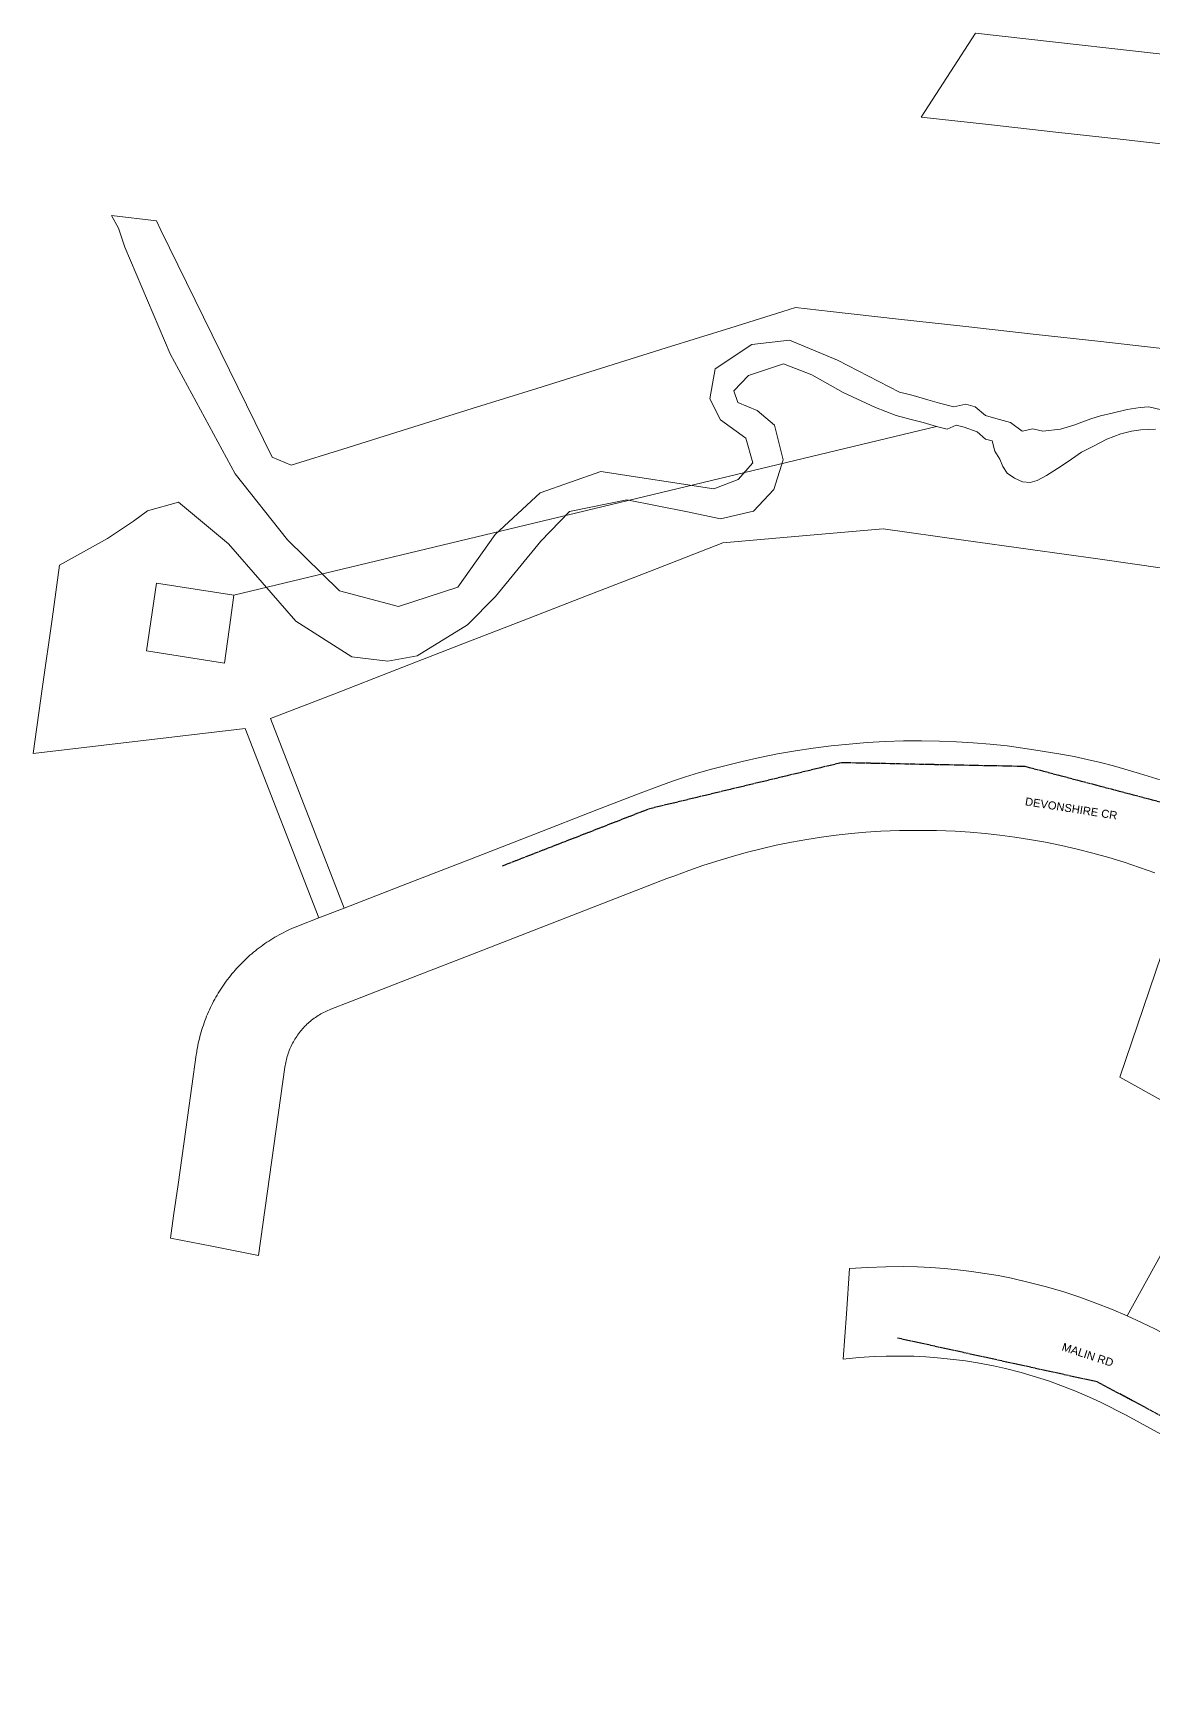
# Model space of a CAD drawing. Header units: metres. Extents: x 300268 to 302887, y 6172399 to 6173904.
# Drawn here: x 300445.5 to 300697.5, y 6173391 to 6173764.2 of the extents above; entities that cross this region are included whole.
import ezdxf

# ---------------------------------------------------------------- set-up
doc = ezdxf.new("R2010")
doc.units = ezdxf.units.M
doc.linetypes.add('Cable Exist OH', pattern=[1, 1, 0])
doc.layers.add('Cadastre Land Parcels_SP_EXT', color=9, linetype='Continuous', lineweight=5)
doc.layers.add('Cadastre Roads_SP_EXT', color=9, linetype='Continuous', lineweight=5)
doc.layers.add('Mains_HV_EXT', color=7, linetype='Continuous')
doc.styles.get("Standard").update_dxf_attribs({"font": 'arial.ttf'})

msp = doc.modelspace()

# ---------------------------------------------------------------- linework, layer by layer
at = {"layer": 'Cadastre Land Parcels_SP_EXT', "linetype": 'Continuous'}
for points in [[(300700.71, 6173693.1), (300685.57, 6173694.8), (300670.42, 6173696.49), (300655.27, 6173698.19), (300640.13, 6173699.88), (300624.78, 6173701.6), (300616.96, 6173702.47), (300614.05, 6173701.56), (300602.42, 6173697.92), (300587.87, 6173693.37), (300573.33, 6173688.82), (300558.78, 6173684.28), (300544.24, 6173679.73), (300529.69, 6173675.18), (300515.15, 6173670.63), (300503.51, 6173666.99), (300499.26, 6173668.82), (300474.17, 6173719.88), (300473.18, 6173721.95), (300463.11, 6173723.14), (300464.64, 6173720.34), (300466.12, 6173716.07), (300476.28, 6173692.09), (300490.89, 6173665.09), (300502.67, 6173650.23), (300514.39, 6173638.77), (300527.65, 6173635.23), (300540.95, 6173639.59), (300549.42, 6173651.44), (300559.53, 6173660.83), (300573.12, 6173665.59), (300598.58, 6173661.69), (300604.03, 6173663.8), (300607.36, 6173667.56), (300605.75, 6173673.12), (300600.07, 6173677.21), (300597.68, 6173681.96), (300598.85, 6173688.67), (300607.14, 6173694.13), (300615.62, 6173695.1), (300626.4, 6173690.61), (300640.36, 6173683.45), (300641.9, 6173683.04), (300643.4, 6173682.67), (300646.72, 6173681.74), (300649.33, 6173680.99), (300652.55, 6173680.15), (300655.23, 6173680.7), (300657.34, 6173680.15), (300659.68, 6173678.19), (300661.99, 6173677.54), (300665.31, 6173676.6), (300667.94, 6173674.66), (300670.33, 6173675.2), (300672.54, 6173674.65), (300676.53, 6173675.12), (300679.51, 6173675.98), (300683.38, 6173677.45), (300685.56, 6173678.1), (300688.15, 6173678.75), (300691.53, 6173679.51), (300694.42, 6173679.97), (300696.41, 6173680.11), (300699.22, 6173679.46)], [(300697.9, 6173675.15), (300694.6, 6173674.99), (300692.51, 6173674.65), (300690.12, 6173674.1), (300686.94, 6173672.85), (300683.77, 6173671.19), (300681.29, 6173669.94), (300678.23, 6173667.88), (300675.86, 6173666.24), (300673.39, 6173664.69), (300671.3, 6173663.55), (300669.71, 6173663.12), (300668.01, 6173663.29), (300666.19, 6173664.06), (300664.57, 6173665.23), (300663.54, 6173666.71), (300662.91, 6173668.4), (300661.78, 6173670.18), (300661.14, 6173672.47), (300659.63, 6173672.84), (300657.8, 6173674.51), (300654.88, 6173675.55), (300653.07, 6173676.02), (300651.08, 6173675.08), (300648.67, 6173675.74), (300490.57, 6173637.77), (300489.91, 6173632.77), (300488.54, 6173622.47), (300470.96, 6173625.29), (300473.23, 6173640.5), (300490.57, 6173637.77), (300648.67, 6173675.74), (300645.65, 6173676.58), (300642.64, 6173677.33), (300639.59, 6173678.18), (300634.93, 6173680), (300627.66, 6173683.37), (300620.58, 6173687.34), (300614.24, 6173689.83), (300606.38, 6173687.18), (300603.04, 6173683.72), (300603.99, 6173681.13), (300608.33, 6173679.31), (300612.19, 6173675.98), (300614.14, 6173668.22), (300612.06, 6173661.57), (300607.45, 6173656.69), (300600.08, 6173654.95), (300592.64, 6173656.51), (300578.99, 6173659.26), (300566.13, 6173656.62), (300559.65, 6173649.9), (300549.48, 6173637.51), (300543.19, 6173631.09), (300531.82, 6173624.17), (300525.24, 6173622.95), (300517.11, 6173623.9), (300504.56, 6173631.97), (300489.43, 6173649.3), (300478.15, 6173658.7), (300471.19, 6173656.77), (300468.03, 6173654.41), (300462.2, 6173650.5), (300451.43, 6173644.51), (300449.72, 6173632.36), (300447.6, 6173617.26), (300445.48, 6173602.17), (300493.19, 6173607.83), (300509.74, 6173565.21), (300515.43, 6173567.42), (300498.88, 6173610.03), (300513.08, 6173615.55), (300527.29, 6173621.06), (300541.49, 6173626.58), (300555.7, 6173632.09), (300569.91, 6173637.61), (300584.11, 6173643.13), (300600.59, 6173649.52), (300618.5, 6173651.12), (300636.62, 6173652.73), (300654.73, 6173650.18), (300669.82, 6173648.05), (300684.91, 6173645.93), (300700, 6173643.8)]]:
    msp.add_lwpolyline(points, dxfattribs=at)
for points in [[(300722.64, 6173563.53), (300720.93, 6173564.5), (300717.74, 6173566.27), (300714.5, 6173567.96), (300711.24, 6173569.59), (300707.93, 6173571.15), (300704.59, 6173572.63), (300689.87, 6173529.4), (300700.54, 6173523.51), (300722.64, 6173563.53)], [(300724.09, 6173503.11), (300727.22, 6173508.77), (300713.88, 6173516.14), (300706.54, 6173502.85), (300691.56, 6173475.72), (300694.73, 6173474.26), (300697.88, 6173472.7), (300700.99, 6173471.08), (300705.1, 6173468.75), (300724.09, 6173503.11)]]:
    msp.add_lwpolyline(points, close=True, dxfattribs=at)
at = {"layer": 'Cadastre Roads_SP_EXT', "linetype": 'Continuous'}
for points in [[(300710.7, 6173758.2), (300657.43, 6173764.16), (300651.81, 6173755.49), (300645.21, 6173745.31), (300660.36, 6173743.61), (300675.5, 6173741.92), (300690.65, 6173740.22), (300705.79, 6173738.53)], [(300700.14, 6173595.85), (300694.32, 6173597.65), (300688.47, 6173599.37), (300685.52, 6173600.13), (300682.56, 6173600.84), (300679.58, 6173601.48), (300676.58, 6173602.05), (300670.56, 6173603.02), (300664.53, 6173603.88), (300660.72, 6173604.27), (300656.92, 6173604.58), (300653.11, 6173604.82), (300649.31, 6173604.97), (300645.25, 6173605.05), (300641.21, 6173605.02), (300637.12, 6173604.87), (300633.06, 6173604.62), (300629.02, 6173604.31), (300624.96, 6173603.9), (300620.94, 6173603.39), (300616.91, 6173602.79), (300612.91, 6173602.09), (300608.92, 6173601.28), (300604.96, 6173600.39), (300601.01, 6173599.42), (300598.06, 6173598.65), (300595.12, 6173597.82), (300592.2, 6173596.92), (300589.3, 6173595.95), (300586.44, 6173594.92), (300581.99, 6173593.27), (300572.26, 6173589.48), (300558.05, 6173583.97), (300543.84, 6173578.45), (300529.63, 6173572.93), (300515.43, 6173567.42), (300509.74, 6173565.21), (300505.13, 6173563.42), (300504.64, 6173563.22), (300504.14, 6173563.02), (300503.65, 6173562.8), (300503.16, 6173562.59), (300502.68, 6173562.36), (300502.2, 6173562.13), (300501.72, 6173561.89), (300501.24, 6173561.64), (300500.77, 6173561.39), (300500.31, 6173561.13), (300499.84, 6173560.86), (300499.38, 6173560.58), (300498.93, 6173560.3), (300498.48, 6173560.01), (300498.03, 6173559.72), (300497.59, 6173559.42), (300497.15, 6173559.11), (300496.72, 6173558.8), (300496.3, 6173558.48), (300495.87, 6173558.16), (300495.46, 6173557.83), (300495.05, 6173557.5), (300494.64, 6173557.15), (300494.24, 6173556.81), (300493.84, 6173556.45), (300493.45, 6173556.1), (300493.07, 6173555.73), (300492.69, 6173555.36), (300492.31, 6173554.99), (300491.94, 6173554.6), (300491.58, 6173554.22), (300491.22, 6173553.83), (300490.87, 6173553.43), (300490.52, 6173553.03), (300490.18, 6173552.62), (300489.84, 6173552.21), (300489.52, 6173551.8), (300489.19, 6173551.37), (300488.88, 6173550.95), (300488.57, 6173550.52), (300488.26, 6173550.08), (300487.96, 6173549.64), (300487.67, 6173549.2), (300487.39, 6173548.75), (300487.11, 6173548.3), (300486.84, 6173547.85), (300486.57, 6173547.39), (300486.31, 6173546.92), (300486.06, 6173546.46), (300485.81, 6173545.99), (300485.58, 6173545.51), (300485.34, 6173545.03), (300485.12, 6173544.55), (300484.9, 6173544.07), (300484.69, 6173543.58), (300484.49, 6173543.09), (300484.29, 6173542.6), (300484.1, 6173542.1), (300483.92, 6173541.6), (300483.75, 6173541.1), (300483.58, 6173540.6), (300483.42, 6173540.09), (300483.27, 6173539.59), (300483.12, 6173539.08), (300482.99, 6173538.56), (300482.86, 6173538.05), (300482.73, 6173537.53), (300482.62, 6173537.02), (300482.51, 6173536.5), (300482.41, 6173535.97), (300482.32, 6173535.45), (300482.26, 6173535.1), (300482.2, 6173534.75), (300482.15, 6173534.4), (300480.18, 6173520.36), (300478.06, 6173505.27), (300477.07, 6173498.23), (300476.36, 6173493.19), (300485.67, 6173491.37), (300496.15, 6173489.32), (300502.09, 6173531.64), (300502.14, 6173531.99), (300502.2, 6173532.34), (300502.27, 6173532.69), (300502.34, 6173533.04), (300502.43, 6173533.39), (300502.52, 6173533.73), (300502.62, 6173534.07), (300502.72, 6173534.41), (300502.83, 6173534.75), (300502.95, 6173535.09), (300503.08, 6173535.42), (300503.22, 6173535.75), (300503.36, 6173536.08), (300503.51, 6173536.4), (300503.66, 6173536.72), (300503.83, 6173537.04), (300504, 6173537.35), (300504.17, 6173537.66), (300504.35, 6173537.97), (300504.54, 6173538.27), (300504.74, 6173538.56), (300504.94, 6173538.86), (300505.15, 6173539.15), (300505.37, 6173539.43), (300505.59, 6173539.71), (300505.82, 6173539.98), (300506.05, 6173540.25), (300506.29, 6173540.52), (300506.53, 6173540.78), (300506.78, 6173541.03), (300507.04, 6173541.28), (300507.3, 6173541.52), (300507.57, 6173541.76), (300507.84, 6173541.99), (300508.11, 6173542.21), (300508.39, 6173542.43), (300508.68, 6173542.65), (300508.97, 6173542.85), (300509.27, 6173543.05), (300509.56, 6173543.25), (300509.87, 6173543.43), (300510.17, 6173543.61), (300510.49, 6173543.79), (300510.8, 6173543.95), (300511.12, 6173544.11), (300511.44, 6173544.27), (300511.77, 6173544.41), (300512.09, 6173544.55), (300512.42, 6173544.68), (300516.7, 6173546.34), (300530.97, 6173551.88), (300545.23, 6173557.42), (300559.5, 6173562.96), (300573.77, 6173568.5), (300588.03, 6173574.04), (300589.79, 6173574.67), (300592.92, 6173575.85), (300596.08, 6173576.96), (300599.26, 6173578), (300602.47, 6173578.98), (300605.82, 6173579.9), (300609.19, 6173580.76), (300612.6, 6173581.53), (300616.01, 6173582.22), (300619.45, 6173582.84), (300622.76, 6173583.36), (300626.09, 6173583.81), (300629.42, 6173584.18), (300632.77, 6173584.47), (300636.11, 6173584.69), (300640.3, 6173584.84), (300644.49, 6173584.89), (300648.68, 6173584.85), (300652.88, 6173584.7), (300656.21, 6173584.5), (300659.56, 6173584.21), (300662.9, 6173583.85), (300666.23, 6173583.4), (300669.54, 6173582.87), (300673.14, 6173582.22), (300676.73, 6173581.5), (300680.29, 6173580.69), (300683.83, 6173579.79), (300687.37, 6173578.81), (300690.85, 6173577.72), (300694.32, 6173576.55), (300697.77, 6173575.31)], [(300697.88, 6173472.7), (300694.73, 6173474.26), (300691.56, 6173475.72), (300688.03, 6173477.2), (300684.48, 6173478.59), (300680.91, 6173479.89), (300677.3, 6173481.11), (300673.39, 6173482.21), (300669.45, 6173483.24), (300665.5, 6173484.16), (300662.51, 6173484.76), (300659.51, 6173485.27), (300656.49, 6173485.7), (300653.46, 6173486.06), (300650.43, 6173486.35), (300647.39, 6173486.58), (300644.34, 6173486.73), (300641.29, 6173486.8), (300637.22, 6173486.74), (300633.16, 6173486.6), (300629.11, 6173486.36), (300628.4, 6173476.17), (300627.69, 6173466.01), (300631.17, 6173466.35), (300634.67, 6173466.57), (300637.3, 6173466.67), (300639.92, 6173466.69), (300643.52, 6173466.62), (300646.21, 6173466.49), (300648.9, 6173466.29), (300652.48, 6173465.92), (300655.15, 6173465.57), (300657.87, 6173465.13), (300661.48, 6173464.45), (300664.16, 6173463.85), (300667.72, 6173462.95), (300670.37, 6173462.19), (300673.82, 6173461.09), (300677.23, 6173459.87), (300679.76, 6173458.89), (300683.09, 6173457.47), (300685.56, 6173456.33), (300691.29, 6173453.39), (300700.72, 6173448.19)]]:
    msp.add_lwpolyline(points, dxfattribs=at)
at = {"layer": 'Mains_HV_EXT', "linetype": 'Cable Exist OH'}
for points in [[(300551.06, 6173576.94), (300584.15, 6173589.83), (300627.3, 6173600.18), (300668.52, 6173599.32), (300705.99, 6173589.46), (300720.64, 6173582.99)], [(300849.43, 6173390.95), (300800, 6173397.92), (300768.14, 6173415.57), (300719.88, 6173442.15), (300684.8, 6173460.86), (300639.91, 6173470.71)]]:
    msp.add_lwpolyline(points, dxfattribs=at)

# ---------------------------------------------------------------- texts
at = {"layer": 'Cadastre Roads_SP_EXT'}
for s, rotation, p in [('DEVONSHIRE CR', 351.0919, (300668.46, 6173590.56)), ('MALIN RD', 341.7463, (300676.68, 6173468))]:
    msp.add_text(s, height=1.8, rotation=rotation, dxfattribs=at).set_placement(p)

doc.saveas('drawing.dxf')
